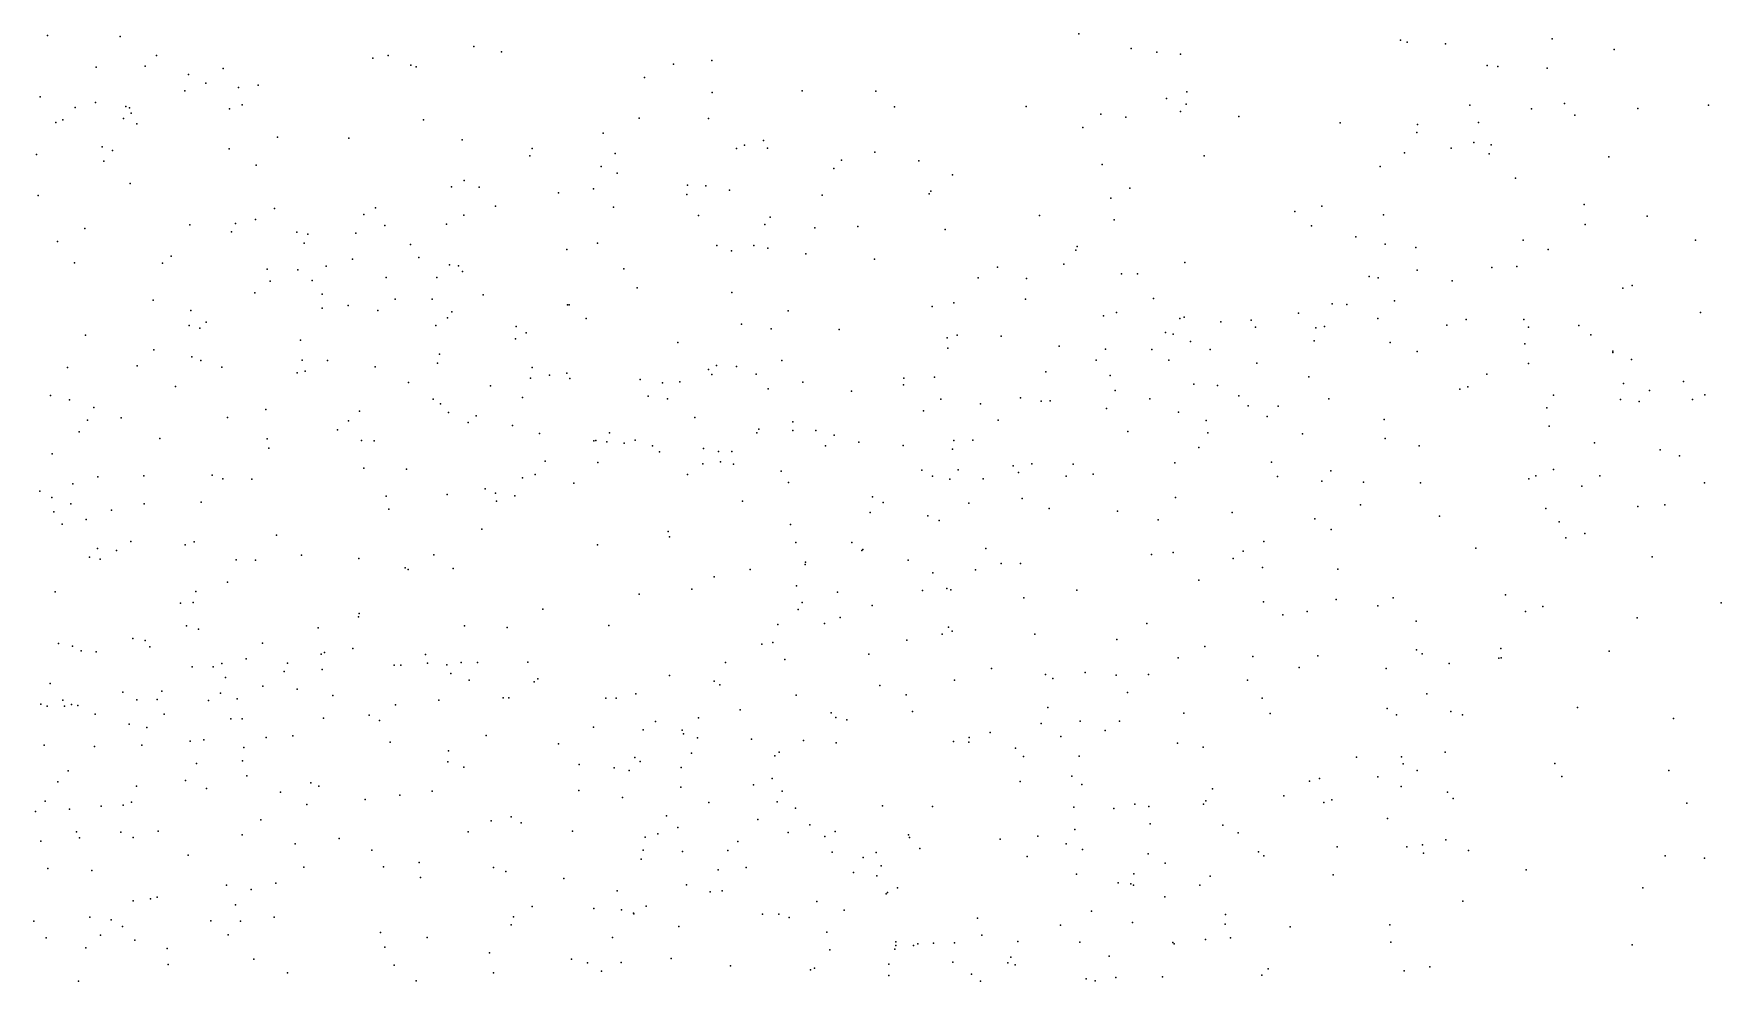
# Model space of a CAD drawing. Header units: metres. Extents: x -23.9 to 23.9, y -28.5 to 28.5.
# Drawn here: x -1.497 to -0.006, y 2.529 to 3.366 of the extents above; entities that cross this region are included whole.
import ezdxf

# ---------------------------------------------------------------- set-up
doc = ezdxf.new("R2010")
doc.units = ezdxf.units.M

msp = doc.modelspace()

# ---------------------------------------------------------------- linework, layer by layer
for p in [(-1.4847, 3.3646, 11.8305), (-1.4204, 3.3638, 25.6558), (-0.5734, 3.3662, 14.6199), (-0.2889, 3.3604, 12.9376), (-0.2831, 3.3587, -17.7263), (-0.2492, 3.3573, 13.1183), (-0.1551, 3.3616, 26.0293), (-1.3882, 3.347, 4.2152), (-1.1973, 3.3446, 11.6147), (-1.1835, 3.3469, 26.78), (-1.1079, 3.3548, 26.7195), (-1.0834, 3.3501, 25.818), (-0.8975, 3.3425, 11.7198), (-0.5271, 3.3532, -13.0005), (-0.5044, 3.35, 14.4984), (-0.4835, 3.3483, 10.1789), (-0.1002, 3.3523, 12.2601), (-1.4416, 3.3366, 15.1309), (-1.3984, 3.3376, 13.2621), (-1.36, 3.3301, 13.356), (-1.3293, 3.3354, 15.0626), (-1.1636, 3.3383, 25.7499), (-1.1589, 3.337, 14.9208), (-0.9571, 3.3276, 26.5351), (-0.9315, 3.3394, 26.0582), (-0.2125, 3.3381, 13.7482), (-0.2031, 3.3373, 13.2207), (-0.1594, 3.3358, 13.5958), (-1.4911, 3.3106, 11.6775), (-1.3633, 3.3158, 13.4963), (-1.3446, 3.3225, 25.6522), (-1.3159, 3.3188, 11.5938), (-1.2984, 3.3209, 26.8486), (-0.8972, 3.3142, 26.1537), (-0.8179, 3.3157, 14.7779), (-0.7527, 3.3155, 11.7186), (-0.4779, 3.3148, 14.1138), (-1.4602, 3.3009, 12.3477), (-1.4423, 3.3056, 13.771), (-1.4155, 3.3019, 11.6075), (-1.4122, 3.3006, 10.9131), (-1.4106, 3.2959, 13.1766), (-1.3237, 3.3, 14.9029), (-1.3127, 3.3033, 14.3642), (-0.7363, 3.3016, 14.7252), (-0.6198, 3.302, 11.7386), (-0.4959, 3.3089, 14.4079), (-0.4833, 3.2976, 13.6786), (-0.4784, 3.3041, 14.3051), (-0.2279, 3.303, 12.8261), (-0.1732, 3.2998, 13.5179), (-0.1442, 3.3047, 12.6985), (-0.0793, 3.3001, 12.428), (-0.0168, 3.303, 13.4397), (-1.4774, 3.2877, 12.4514), (-1.4711, 3.2902, 15.0095), (-1.4176, 3.2913, 26.8929), (-1.4058, 3.2865, 14.9418), (-1.1524, 3.2901, 11.5459), (-0.9619, 3.2916, 14.8072), (-0.9005, 3.2913, 26.4284), (-0.5697, 3.2833, 14.5388), (-0.5539, 3.295, 24.478), (-0.5318, 3.2925, 8.4439), (-0.4318, 3.2931, 13.9777), (-0.3424, 3.2876, 13.8736), (-0.2739, 3.2861, -18.9877), (-0.2201, 3.2878, 13.6808), (-0.135, 3.2943, 12.1369), (-1.4364, 3.2662, 25.6148), (-1.2813, 3.2748, 11.5237), (-1.2183, 3.2739, 26.8351), (-1.1181, 3.2726, 14.8013), (-0.9935, 3.2784, 11.5896), (-0.8686, 3.2678, 26.2615), (-0.852, 3.2718, 23.7783), (-0.2745, 3.279, 5.2473), (-0.2243, 3.2701, 11.9854), (-0.2088, 3.2681, 13.3339), (-1.4943, 3.2594, 13.8703), (-1.4348, 3.2536, 13.0555), (-1.4273, 3.2629, 14.7362), (-1.3242, 3.2644, 13.6678), (-1.0584, 3.2582, 5.4504), (-1.0565, 3.2649, 23.8487), (-0.9831, 3.2603, 23.9623), (-0.8759, 3.2648, 23.9548), (-0.8484, 3.2652, 11.6785), (-0.7829, 3.2546, 23.9514), (-0.7536, 3.2617, 23.8444), (-0.7148, 3.2538, 8.8367), (-0.4626, 3.2584, 11.7865), (-0.2854, 3.261, -20.9449), (-0.2442, 3.265, 13.2444), (-0.2108, 3.26, 13.5858), (-0.105, 3.2574, 12.6039), (-1.3004, 3.2501, 13.3304), (-1.1164, 3.2366, 23.9315), (-0.9953, 3.249, 23.6479), (-0.9813, 3.2431, 25.8879), (-0.7897, 3.2471, 23.6561), (-0.685, 3.2416, 14.6268), (-0.5528, 3.2508, 14.4468), (-0.307, 3.2489, 13.1451), (-0.1875, 3.2385, 12.7818), (-1.4929, 3.2232, 11.5436), (-1.4116, 3.2339, 11.5092), (-1.1275, 3.2308, 23.7014), (-1.1032, 3.2305, 25.7466), (-1.0332, 3.2256, 11.4929), (-1.0022, 3.2293, 26.669), (-0.9196, 3.2241, 11.5589), (-0.919, 3.2324, 25.9818), (-0.903, 3.2318, 23.5753), (-0.8819, 3.228, 24.0762), (-0.8, 3.2237, 26.375), (-0.7056, 3.2249, 23.9889), (-0.7042, 3.227, 23.6659), (-0.5282, 3.2299, 14.0419), (-1.2842, 3.2119, 13.5424), (-1.2052, 3.2065, 23.918), (-1.1948, 3.2125, 23.7486), (-1.0887, 3.2138, 24.0524), (-0.9844, 3.213, 23.5425), (-0.545, 3.2208, 14.3623), (-0.3824, 3.2091, 12.9889), (-0.3586, 3.2139, 11.8486), (-0.3042, 3.2063, 13.7378), (-0.1266, 3.2152, 12.6792), (-1.4516, 3.194, 26.9306), (-1.359, 3.1974, 13.0232), (-1.3222, 3.1913, 14.6789), (-1.3186, 3.1986, 26.9019), (-1.3009, 3.2021, 13.0926), (-1.1866, 3.1969, 24.0021), (-1.1321, 3.198, 23.5941), (-1.1168, 3.206, -19.2638), (-0.9094, 3.2055, 26.5391), (-0.8509, 3.1977, 26.3217), (-0.8461, 3.204, 23.5173), (-0.8065, 3.1947, 11.63), (-0.7686, 3.1958, 24.1282), (-0.6913, 3.1932, 23.5853), (-0.6079, 3.2057, 23.7649), (-0.5422, 3.2019, 14.2535), (-0.3677, 3.1964, 13.8075), (-0.126, 3.1976, 12.1302), (-0.0711, 3.205, 12.3629), (-1.4757, 3.1825, 12.9161), (-1.2644, 3.1908, -16.1254), (-1.2579, 3.1813, 13.712), (-1.2546, 3.1892, 13.6196), (-1.2122, 3.1901, 14.7279), (-1.1639, 3.1799, 25.6879), (-0.9985, 3.1812, 14.7308), (-0.8931, 3.179, 14.7069), (-0.8605, 3.179, 26.4164), (-0.848, 3.1766, 26.1993), (-0.5747, 3.1783, 11.739), (-0.3284, 3.1868, 13.2049), (-0.3026, 3.1803, 8.0887), (-0.2754, 3.1772, 13.5909), (-0.1805, 3.1839, 12.0356), (-0.0284, 3.1839, 23.8061), (-1.4608, 3.1638, 14.5112), (-1.383, 3.1634, 13.8673), (-1.3754, 3.1697, 12.8877), (-1.2152, 3.1669, 23.6008), (-1.1564, 3.1685, 26.1197), (-1.1293, 3.1621, 9.0615), (-1.0258, 3.1757, 24.164), (-0.8801, 3.1745, 24.182), (-0.8146, 3.1716, 14.6552), (-0.7539, 3.167, 23.484), (-0.5864, 3.1625, 13.928), (-0.5759, 3.175, 23.9537), (-0.4796, 3.1642, 11.7734), (-0.1585, 3.1755, -2.82), (-1.2906, 3.1583, 23.8773), (-1.2878, 3.1475, 25.6215), (-1.2633, 3.1575, 11.4064), (-1.2509, 3.1481, 24.0337), (-1.2383, 3.1608, 13.4069), (-1.1854, 3.1508, 24.1161), (-1.1406, 3.1509, 13.1758), (-1.1216, 3.1611, 23.504), (-1.1179, 3.1561, 14.7078), (-0.9753, 3.1585, 11.4614), (-0.6621, 3.1505, 23.5139), (-0.6452, 3.1599, 24.0977), (-0.6194, 3.1499, 14.0712), (-0.5357, 3.1542, 4.3531), (-0.5213, 3.1541, 23.8124), (-0.3166, 3.1518, 13.3031), (-0.3087, 3.1506, 12.9257), (-0.2744, 3.1572, 11.9197), (-0.2433, 3.148, 13.0767), (-0.2084, 3.1596, 12.8126), (-0.1861, 3.1604, -4.4124), (-1.3013, 3.1374, 23.6784), (-1.2419, 3.136, 12.9825), (-1.1775, 3.1318, 13.6414), (-1.1448, 3.1318, 13.7768), (-1.0998, 3.1354, 25.7262), (-0.9635, 3.1417, 26.6443), (-0.88, 3.1375, 23.4126), (-0.6204, 3.1317, 14.1721), (-0.5072, 3.1324, 13.8392), (-0.0925, 3.1413, 12.5699), (-0.0842, 3.1439, 12.2916), (-1.3914, 3.1307, 14.5464), (-1.3581, 3.1218, 11.3953), (-1.242, 3.1236, 26.8841), (-1.2189, 3.126, 13.8161), (-1.1927, 3.1217, 14.6504), (-1.1273, 3.1206, 24.1983), (-1.0252, 3.1267, 23.4136), (-1.0237, 3.1268, 25.7907), (-0.8301, 3.1215, 11.5332), (-0.7029, 3.1251, 14.4778), (-0.6836, 3.1284, 13.9247), (-0.5516, 3.1171, 23.5797), (-0.5401, 3.12, 15.0887), (-0.3791, 3.1192, 12.9703), (-0.3495, 3.1276, 13.6392), (-0.3365, 3.1271, 11.8717), (-0.2944, 3.1301, -10.7293), (-0.0239, 3.1198, 25.52), (-1.3595, 3.1083, 26.9274), (-1.35, 3.106, 23.9509), (-1.3443, 3.1114, -14.7772), (-1.1416, 3.1085, 13.054), (-1.1313, 3.1152, 13.2647), (-1.0704, 3.1076, 14.6559), (-1.0617, 3.1019, 11.3848), (-1.0087, 3.1146, -11.5772), (-0.8714, 3.1096, 26.4704), (-0.8452, 3.1055, 26.3655), (-0.7852, 3.105, 24.2618), (-0.4967, 3.1023, 24.0103), (-0.4839, 3.1146, 23.9266), (-0.4801, 3.1158, 23.7476), (-0.4478, 3.1117, -10.6985), (-0.4211, 3.1131, -10.779), (-0.4171, 3.1069, -10.6261), (-0.364, 3.1064, -10.8881), (-0.3563, 3.1074, 13.3841), (-0.309, 3.1147, -10.5858), (-0.2481, 3.1088, -3.5949), (-0.2309, 3.1137, -10.648), (-0.1801, 3.1137, -10.6976), (-0.1758, 3.1068, -10.8229), (-0.1315, 3.1085, 12.6696), (-1.4512, 3.1, 14.1039), (-1.3906, 3.087, 23.8455), (-1.261, 3.0956, 25.7255), (-1.071, 3.0966, 24.2655), (-0.9277, 3.0935, 11.4348), (-0.6895, 3.0975, 23.4231), (-0.6891, 3.0884, 14.3267), (-0.6809, 3.0998, 14.1013), (-0.642, 3.0989, 24.1942), (-0.5908, 3.0903, 13.8286), (-0.5498, 3.0875, 24.0718), (-0.5088, 3.0871, -10.6526), (-0.49, 3.1007, 23.645), (-0.4746, 3.0943, 13.1453), (-0.4572, 3.0871, -10.912), (-0.3653, 3.0949, 13.5169), (-0.2983, 3.0934, -10.9426), (-0.1791, 3.0922, -10.5571), (-0.1207, 3.1003, -10.7595), (-1.4055, 3.0727, 14.3888), (-1.3571, 3.0806, 25.5893), (-1.3492, 3.0774, 12.7777), (-1.2595, 3.0777, 15.682), (-1.2373, 3.0774, 12.9205), (-1.14, 3.075, 14.5946), (-1.1383, 3.0832, 13.5272), (-0.8936, 3.0732, 26.5454), (-0.8757, 3.0721, 24.3136), (-0.8358, 3.0774, 26.2079), (-0.558, 3.0778, -10.7219), (-0.4938, 3.0777, -10.5627), (-0.4161, 3.0751, 13.3198), (-0.2744, 3.0853, -10.5065), (-0.1759, 3.0749, -10.9545), (-0.1015, 3.0856, -10.8293), (-0.1013, 3.0846, -10.6271), (-0.0849, 3.0785, 12.4635), (-1.4671, 3.0713, 26.9462), (-1.3305, 3.0717, 13.9803), (-1.2641, 3.0665, 14.5393), (-1.2571, 3.0681, 25.623), (-1.1951, 3.0718, 23.4227), (-1.1655, 3.058, 24.2609), (-1.0578, 3.0619, 26.7719), (-1.0563, 3.0714, 13.6944), (-1.041, 3.0646, 13.8634), (-1.0256, 3.0662, 23.3392), (-1.0232, 3.0616, 13.0926), (-0.9609, 3.0607, 25.8616), (-0.9411, 3.0579, 13.8241), (-0.9258, 3.0585, 23.3168), (-0.9005, 3.0696, 25.954), (-0.8977, 3.0652, 14.5553), (-0.8584, 3.0655, 26.0713), (-0.8172, 3.0583, 25.1663), (-0.7279, 3.062, 23.3558), (-0.7007, 3.0627, 10.4487), (-0.6024, 3.0675, -4.2436), (-0.5457, 3.0641, 11.7518), (-0.3699, 3.063, -11.0094), (-0.2127, 3.0654, 12.7259), (-0.0921, 3.0573, 12.3087), (-0.0389, 3.0589, 14.7552), (-1.4819, 3.0465, 11.3902), (-1.4652, 3.0428, 13.3896), (-1.3716, 3.0544, 14.0646), (-1.1437, 3.0434, 25.6825), (-1.0932, 3.055, 13.3959), (-1.0648, 3.0448, 13.6132), (-0.9539, 3.046, 13.7346), (-0.9368, 3.0435, 13.1991), (-0.8477, 3.0526, 13.8043), (-0.7742, 3.0504, 14.0588), (-0.7282, 3.056, 14.1755), (-0.6953, 3.0434, 13.7927), (-0.6249, 3.0444, -10.7944), (-0.5411, 3.051, 23.4757), (-0.5105, 3.0436, 13.274), (-0.4716, 3.0566, -10.983), (-0.4507, 3.0553, 13.0109), (-0.4319, 3.0464, 13.441), (-0.3524, 3.0436, 11.8731), (-0.2367, 3.0522, -11.0378), (-0.2294, 3.0541, -10.4332), (-0.1539, 3.047, 12.1024), (-0.0947, 3.043, 5.0571), (-0.0691, 3.0511, 26.1994), (-0.031, 3.0429, -10.9146), (-0.0202, 3.0472, -10.572), (-1.4436, 3.0361, 12.8243), (-1.2917, 3.0343, 11.3298), (-1.2088, 3.0328, 13.964), (-1.1373, 3.0391, 11.3323), (-1.1302, 3.0315, 26.8254), (-1.1058, 3.0286, 24.3182), (-0.7105, 3.0331, 11.5877), (-0.6602, 3.0391, 11.6582), (-0.6065, 3.0416, -10.5752), (-0.5985, 3.0418, -10.8967), (-0.5487, 3.0352, 13.6853), (-0.4853, 3.0317, 24.1378), (-0.4237, 3.0374, -11.0506), (-0.4069, 3.028, 23.9896), (-0.397, 3.037, 23.9033), (-0.1596, 3.0356, 12.7135), (-0.0781, 3.0412, -10.4986), (-1.4568, 3.0145, 23.8091), (-1.4493, 3.0248, 13.2728), (-1.4195, 3.0267, 23.9926), (-1.3256, 3.0271, 5.3162), (-1.2284, 3.0162, 14.4429), (-1.2187, 3.0242, 19.2834), (-1.1129, 3.0228, 23.3199), (-1.0738, 3.02, 13.9546), (-1.0498, 3.0129, 14.4896), (-0.9881, 3.0136, 24.3573), (-0.9127, 3.0271, 13.9836), (-0.8577, 3.0137, 14.3907), (-0.8561, 3.0167, 14.0693), (-0.8261, 3.0234, -14.8863), (-0.8261, 3.0156, 26.3614), (-0.8057, 3.0155, 14.2609), (-0.6445, 3.0248, 13.1501), (-0.5299, 3.0148, 13.5794), (-0.4608, 3.0246, 23.5327), (-0.4593, 3.0135, 11.8103), (-0.3756, 3.0128, -11.0959), (-0.3036, 3.0255, -10.3719), (-0.1578, 3.0195, -10.3936), (-1.3854, 3.0087, 23.5093), (-1.2905, 3.0082, 14.1628), (-1.289, 2.9999, 12.7981), (-1.2073, 3.0067, 26.8743), (-1.196, 3.0066, 23.3439), (-1.0018, 3.0065, 25.8075), (-1.0001, 3.0068, 13.4872), (-0.9904, 3.0055, 14.0179), (-0.9751, 3.0043, 13.4021), (-0.9653, 3.007, 26.6965), (-0.95, 3.002, 13.5989), (-0.905, 2.9997, 11.3929), (-0.7972, 3.0021, 23.2884), (-0.7895, 3.0114, 13.7202), (-0.7676, 3.0054, 13.2343), (-0.7286, 3.0024, 24.3405), (-0.685, 2.9991, -10.6465), (-0.6837, 3.0069, -10.7705), (-0.6671, 3.0071, -10.849), (-0.4673, 3.0007, -10.3741), (-0.3027, 3.0086, -11.1165), (-0.2724, 3.0021, 11.96), (-0.1177, 3.0047, 12.5694), (-0.0596, 2.9987, -11.0451), (-1.4805, 2.9951, 25.5739), (-1.205, 2.9824, 24.3083), (-1.0449, 2.9886, 12.9991), (-0.9984, 2.9874, 10.8493), (-0.9439, 2.9967, 14.4087), (-0.9056, 2.9863, 24.3861), (-0.8917, 2.9971, 26.5996), (-0.8898, 2.9879, 14.2772), (-0.8798, 2.9972, 23.2729), (-0.8784, 2.986, 13.3386), (-0.6312, 2.9843, 13.3653), (-0.6149, 2.9861, 13.5782), (-0.5784, 2.986, 13.4671), (-0.4886, 2.987, -11.0974), (-0.403, 2.9876, 26.4519), (-0.0424, 2.9932, -10.4213), (-1.4623, 2.9685, 23.3305), (-1.4402, 2.9746, 13.142), (-1.3996, 2.9757, 24.1225), (-1.339, 2.9762, 16.447), (-1.3296, 2.9728, 23.3418), (-1.304, 2.9726, 26.907), (-1.1674, 2.9815, 14.1242), (-1.0648, 2.9737, 26.7742), (-1.0537, 2.9769, 14.3883), (-1.0195, 2.9692, 14.1759), (-0.919, 2.9767, 13.473), (-0.8362, 2.9797, 13.5936), (-0.8297, 2.9696, 13.4341), (-0.712, 2.9806, 13.6254), (-0.7026, 2.9752, -10.5754), (-0.6874, 2.9725, 13.5304), (-0.68, 2.981, 23.3127), (-0.6578, 2.9728, -10.4928), (-0.6265, 2.9786, -11.0107), (-0.5844, 2.9753, -10.4062), (-0.5606, 2.9772, 23.38), (-0.3977, 2.9751, -10.3189), (-0.3585, 2.971, 23.6923), (-0.3506, 2.9801, 23.8576), (-0.3216, 2.9699, 12.8863), (-0.2714, 2.9693, -10.298), (-0.1757, 2.9729, -12.6732), (-0.1695, 2.9755, -11.1361), (-0.1539, 2.9811, 12.6468), (-0.1129, 2.9756, 12.3509), (-0.0203, 2.9694, -5.3203), (-1.4915, 2.9621, 23.7252), (-1.4809, 2.9563, 15.9433), (-1.1853, 2.9576, 25.666), (-1.1314, 2.959, 23.2643), (-1.098, 2.964, 14.2584), (-1.0888, 2.9604, 24.3737), (-1.0879, 2.9533, 4.343), (-1.0718, 2.9578, 11.3112), (-0.8705, 2.9533, 13.0776), (-0.7557, 2.9569, -10.696), (-0.6233, 2.9555, 24.3285), (-0.488, 2.9563, -10.3227), (-0.1287, 2.9665, 12.2513), (-1.4791, 2.9439, 23.628), (-1.4641, 2.9507, 13.5952), (-1.428, 2.9451, 13.5188), (-1.3993, 2.9508, 13.378), (-1.349, 2.9522, 24.2098), (-1.183, 2.946, 11.2939), (-0.7577, 2.9431, -10.8531), (-0.7462, 2.952, 11.4912), (-0.7067, 2.9402, -10.9649), (-0.6705, 2.9513, 11.5948), (-0.5995, 2.9468, -11.0881), (-0.539, 2.9444, -11.1278), (-0.4377, 2.9433, 11.8545), (-0.3244, 2.9499, -11.1944), (-0.2546, 2.9398, -11.2002), (-0.1606, 2.9467, -21.5082), (-0.0794, 2.9485, -10.3364), (-0.0554, 2.9499, -11.1115), (-1.4718, 2.9329, 24.0254), (-1.4504, 2.9371, 11.3332), (-1.2824, 2.9231, 25.6257), (-1.1008, 2.9284, 12.9414), (-0.9363, 2.9264, 13.0218), (-0.8281, 2.9326, 26.1606), (-0.6967, 2.9361, 13.0681), (-0.5031, 2.9367, 24.2507), (-0.3647, 2.9375, 24.0413), (-0.3504, 2.9282, -10.252), (-0.1489, 2.9348, -10.2757), (-0.1262, 2.9247, 12.4229), (-1.4406, 2.9113, 26.9311), (-1.4236, 2.9096, 17.1292), (-1.4109, 2.9176, 12.7028), (-1.3629, 2.9146, 11.2956), (-1.3551, 2.9174, 23.153), (-0.9986, 2.9146, 25.8314), (-0.935, 2.9216, 23.2185), (-0.8234, 2.9168, 11.416), (-0.7738, 2.9167, 26.3127), (-0.7649, 2.9095, -10.5289), (-0.7642, 2.9104, 26.4729), (-0.6555, 2.9115, 15.5781), (-0.4281, 2.9091, 24.1928), (-0.4098, 2.9177, -11.2141), (-0.2225, 2.9116, 12.731), (-0.143, 2.9207, 12.5515), (-1.4476, 2.9036, 12.911), (-1.4381, 2.9019, 13.0218), (-1.318, 2.9014, 17.4645), (-1.3009, 2.9011, 12.723), (-1.2603, 2.9055, 23.2143), (-1.2096, 2.9026, 12.8457), (-1.1685, 2.8943, 23.2195), (-1.1433, 2.9058, 26.8189), (-1.1262, 2.8937, 25.7165), (-0.815, 2.8971, 24.4347), (-0.8147, 2.8993, -17.8995), (-0.7242, 2.901, -11.0248), (-0.642, 2.898, -10.3482), (-0.6249, 2.8982, -11.1329), (-0.509, 2.9062, -10.269), (-0.49, 2.9077, -11.2023), (-0.437, 2.9024, 13.5408), (-0.4111, 2.8946, 23.4637), (-0.3444, 2.893, -11.2484), (-0.0666, 2.9039, -11.1805), (-1.3256, 2.8815, 26.9159), (-1.166, 2.8927, 25.3955), (-0.8956, 2.8863, 25.9807), (-0.8636, 2.8927, 26.6611), (-0.8228, 2.8783, -10.635), (-0.7023, 2.8898, -10.3982), (-0.6647, 2.8924, 23.2564), (-0.4672, 2.8834, 5.5759), (-1.478, 2.873, 13.6956), (-1.3559, 2.8637, 24.2795), (-1.3537, 2.8735, 13.377), (-0.9618, 2.8711, 25.8974), (-0.9153, 2.8755, 13.7151), (-0.8177, 2.8636, 8.7467), (-0.7866, 2.8727, 26.6326), (-0.7115, 2.8742, 26.3877), (-0.6899, 2.8759, 11.5292), (-0.6863, 2.8749, -11.097), (-0.622, 2.8678, 10.1467), (-0.5751, 2.8747, -15.6979), (-0.41, 2.8642, 11.9167), (-0.3458, 2.8664, 23.5496), (-0.2955, 2.8678, 23.6886), (-0.1963, 2.8705, 12.6244), (-0.0056, 2.8633, -13.228), (-1.3671, 2.863, 25.6096), (-1.2098, 2.8509, 25.6752), (-1.2093, 2.8538, 26.9295), (-1.0468, 2.8578, 12.9342), (-0.8213, 2.8576, -10.5608), (-0.7842, 2.8504, -10.4644), (-0.7559, 2.8611, 23.2074), (-0.3931, 2.8528, -10.1948), (-0.3714, 2.8556, 12.8616), (-0.3091, 2.8606, -10.1879), (-0.1785, 2.8558, -3.2908), (-0.1632, 2.86, 12.4651), (-0.0799, 2.85, -10.2328), (-1.3617, 2.8431, 13.147), (-1.3512, 2.8402, 13.4552), (-1.2454, 2.8412, 23.0673), (-1.1162, 2.843, 26.2678), (-1.0784, 2.8416, 26.8344), (-0.9886, 2.8434, 26.799), (-0.8392, 2.8442, -10.8797), (-0.7979, 2.8451, 26.7113), (-0.6942, 2.8356, 26.2403), (-0.6884, 2.842, 26.5467), (-0.6851, 2.8383, 24.4218), (-0.6123, 2.8357, -10.2599), (-0.5133, 2.845, 24.3195), (-0.2753, 2.8471, 23.7953), (-1.4748, 2.8273, 25.6089), (-1.4626, 2.8252, 22.9501), (-1.455, 2.821, 12.8868), (-1.4416, 2.82, 12.7297), (-1.4091, 2.8318, 26.9675), (-1.3983, 2.83, 13.0415), (-1.3942, 2.8246, 13.594), (-1.2948, 2.8278, 24.3406), (-1.2399, 2.8194, 24.9954), (-1.2147, 2.8231, 27.2059), (-0.8533, 2.8267, 23.1823), (-0.8437, 2.8282, 11.3824), (-0.7254, 2.8305, -12.8811), (-0.5396, 2.8311, -10.2235), (-0.462, 2.8248, -10.1867), (-0.275, 2.8217, 23.9257), (-0.2005, 2.8231, -11.2881), (-0.1045, 2.8207, 9.7905), (-1.3569, 2.8067, 25.0838), (-1.3382, 2.8068, 27.2333), (-1.3305, 2.8097, 25.0003), (-1.3091, 2.8139, 26.9916), (-1.2727, 2.8102, 25.138), (-1.2429, 2.818, 27.117), (-1.2419, 2.8044, 27.3333), (-1.1784, 2.8084, 25.1684), (-1.1724, 2.8082, 24.9189), (-1.1505, 2.8177, 25.0252), (-1.1488, 2.8101, 23.0917), (-1.1317, 2.8087, 27.0034), (-1.1192, 2.8106, 27.1239), (-1.1048, 2.8107, 9.2354), (-1.0601, 2.811, 25.8011), (-0.8854, 2.8105, 25.9452), (-0.8332, 2.8134, -10.95), (-0.7589, 2.818, -11.0813), (-0.6504, 2.8053, 8.1292), (-0.4855, 2.8148, 11.8938), (-0.4196, 2.8158, -11.2915), (-0.3786, 2.8063, 23.455), (-0.3622, 2.8166, 24.1633), (-0.3017, 2.8052, -11.3152), (-0.27, 2.8182, 12.7095), (-0.2459, 2.8099, 12.1724), (-0.2021, 2.8144, -10.1699), (-0.2002, 2.8149, 12.3106), (-1.4823, 2.792, 24.1522), (-1.3273, 2.7975, 27.3249), (-1.2945, 2.7898, 25.6632), (-1.2756, 2.8026, 22.9932), (-1.1281, 2.8009, 27.3154), (-1.112, 2.7951, 12.84), (-1.0547, 2.7936, 23.1418), (-1.0514, 2.7963, 25.1181), (-0.9351, 2.7992, 23.1598), (-0.8956, 2.7941, 24.4817), (-0.8906, 2.7908, -10.7826), (-0.7491, 2.7904, 24.4631), (-0.6833, 2.795, 26.1613), (-0.6027, 2.7999, 26.4127), (-0.5963, 2.7966, 11.6516), (-0.5677, 2.8017, 12.9333), (-0.5403, 2.7995, 23.2892), (-0.5118, 2.7999, -3.4902), (-0.4242, 2.795, 23.3849), (-1.4906, 2.7739, 9.6525), (-1.4712, 2.7773, 27), (-1.4181, 2.7843, 11.293), (-1.4057, 2.7777, 25.2001), (-1.3878, 2.778, 24.8661), (-1.3836, 2.7853, 12.6492), (-1.3425, 2.7771, 22.918), (-1.3319, 2.7835, 11.2718), (-1.3169, 2.7786, 25.2513), (-1.264, 2.7871, 24.839), (-1.2325, 2.7815, 25.2705), (-1.1389, 2.7773, 24.8218), (-1.082, 2.7795, 25.2362), (-1.0771, 2.7795, 24.471), (-0.9913, 2.7792, 24.4831), (-0.982, 2.7791, 27.1869), (-0.9648, 2.7829, 12.9157), (-0.8232, 2.7819, -10.4385), (-0.726, 2.782, -10.3142), (-0.5304, 2.784, 11.8162), (-0.4112, 2.7792, 11.9883), (-0.2657, 2.783, 23.6848), (-1.4848, 2.7721, -11.8946), (-1.4696, 2.772, 25.0142), (-1.4633, 2.7735, 27.1394), (-1.4579, 2.7727, 27.2298), (-1.4424, 2.7649, 15.582), (-1.3817, 2.765, 25.6422), (-1.3225, 2.7609, 24.7843), (-1.3125, 2.761, 13.2762), (-1.2408, 2.7615, 24.7586), (-1.2005, 2.7642, 27.4502), (-1.1914, 2.7595, 11.2592), (-1.177, 2.7732, 24.4339), (-0.9093, 2.7617, 18.555), (-0.8727, 2.7689, -10.5346), (-0.7922, 2.7662, 25.9791), (-0.7881, 2.762, 26.8228), (-0.7782, 2.76, 12.9409), (-0.7204, 2.7674, -11.1703), (-0.6008, 2.7708, -11.2578), (-0.5374, 2.7588, 24.3731), (-0.4804, 2.7659, -10.153), (-0.4042, 2.7657, -10.1357), (-0.3009, 2.7701, 23.5644), (-0.2927, 2.7645, 24.0658), (-0.2447, 2.7672, 23.8294), (-0.2342, 2.7644, 4.5235), (-0.1326, 2.7709, -11.3095), (-0.0477, 2.7613, -11.2814), (-1.4126, 2.7563, 13.6729), (-1.3968, 2.7531, 12.9835), (-1.2913, 2.7445, 27.4831), (-1.268, 2.7459, 12.6667), (-1.0971, 2.746, 24.7482), (-1.0023, 2.7534, 24.8429), (-0.9582, 2.7511, 27.3343), (-0.9474, 2.7586, 25.1259), (-0.9239, 2.7509, 24.9625), (-0.9225, 2.7475, -10.7063), (-0.9104, 2.7442, 27.2617), (-0.6701, 2.7443, 12.919), (-0.6515, 2.7487, 23.2046), (-0.6067, 2.7567, 26.2039), (-0.5891, 2.7454, 26.6056), (-0.5722, 2.7587, 26.4852), (-0.5501, 2.7505, -10.1707), (-1.4876, 2.7377, -18.2608), (-1.4432, 2.7365, 22.8534), (-1.4012, 2.7377, 27.4471), (-1.3587, 2.741, 25.3423), (-1.3464, 2.7424, 24.3399), (-1.3112, 2.7356, 13.4214), (-1.1819, 2.7403, 22.9786), (-1.1302, 2.7327, 25.7766), (-1.033, 2.7387, 27.4433), (-0.9157, 2.7305, 24.8685), (-0.8626, 2.7428, -10.999), (-0.8381, 2.7315, 26.9243), (-0.8167, 2.7416, -11.0795), (-0.7877, 2.7397, 11.4087), (-0.6841, 2.7407, 26.7587), (-0.6704, 2.7402, 11.5286), (-0.6293, 2.735, 26.1182), (-0.4861, 2.7394, 12.8476), (-0.4635, 2.7358, 24.3296), (-0.2496, 2.7315, 23.9636), (-1.4663, 2.715, 19.5754), (-1.3531, 2.7215, 13.0619), (-1.3122, 2.7238, 13.1983), (-1.131, 2.7228, 9.6242), (-1.1167, 2.7183, 25.3849), (-1.0149, 2.7205, 25.8465), (-0.984, 2.7176, 24.7687), (-0.9707, 2.7152, 25.3072), (-0.9655, 2.7267, 23.1283), (-0.9609, 2.7233, 11.3098), (-0.9248, 2.7179, 12.8798), (-0.8419, 2.7282, 24.4973), (-0.6223, 2.7277, -10.1919), (-0.573, 2.7278, 12.8786), (-0.3278, 2.7271, 12.1473), (-0.2883, 2.7274, -10.1041), (-0.2867, 2.7211, 12.2391), (-0.2742, 2.7152, 12.3326), (-0.1527, 2.7214, -2.6891), (-0.0518, 2.7152, -21.0546), (-1.4756, 2.7052, 13.7789), (-1.4061, 2.7015, 12.6845), (-1.3628, 2.7064, 27.5241), (-1.3441, 2.6994, 13.5603), (-1.3084, 2.7105, 25.6986), (-1.252, 2.7043, 24.4315), (-1.245, 2.7013, 5.4029), (-0.9251, 2.7005, 27.4289), (-0.8609, 2.7025, -10.4226), (-0.8444, 2.7082, 27.1466), (-0.625, 2.7055, -11.2797), (-0.5794, 2.7101, 4.3073), (-0.5707, 2.7029, 23.2382), (-0.3694, 2.7058, 24.2254), (-0.3606, 2.7081, 12.6786), (-0.309, 2.7096, 24.1382), (-0.2885, 2.7011, 12.482), (-0.1465, 2.7098, -11.3481), (-1.4868, 2.688, 25.3496), (-1.4178, 2.6847, 12.9352), (-1.4104, 2.6871, 5.0433), (-1.2789, 2.696, 25.4254), (-1.2554, 2.6851, 11.2644), (-1.204, 2.6897, 25.7424), (-1.1733, 2.6933, 24.4989), (-1.1448, 2.6971, 27.5525), (-1.015, 2.6974, 12.8192), (-0.9765, 2.6914, 24.5234), (-0.9002, 2.6869, 25.8795), (-0.8399, 2.6875, 27.0191), (-0.8354, 2.6969, 24.9813), (-0.5239, 2.6856, -10.1304), (-0.4631, 2.6856, 23.9632), (-0.4611, 2.6885, -11.3561), (-0.4551, 2.699, 12.7736), (-0.392, 2.6928, 23.3872), (-0.3567, 2.687, -10.0941), (-0.3496, 2.6893, -11.3703), (-0.2476, 2.6961, -11.3665), (-0.2426, 2.6905, 23.7036), (-0.036, 2.6864, -11.3135), (-1.4952, 2.679, 24.7259), (-1.4651, 2.6811, 27.5032), (-1.4372, 2.6838, 12.8122), (-1.296, 2.6717, 13.3507), (-1.0927, 2.6707, 22.9981), (-1.075, 2.6743, 11.2776), (-0.9377, 2.6753, -10.6048), (-0.857, 2.672, 25.2592), (-0.8236, 2.6819, 27.2801), (-0.7469, 2.684, 24.4917), (-0.7027, 2.6835, 25.9889), (-0.5777, 2.6828, 26.6874), (-0.5423, 2.6816, 26.2154), (-0.5113, 2.6833, 26.3555), (-0.3004, 2.6729, 23.5155), (-1.459, 2.6611, 11.3115), (-1.4564, 2.6558, 25.6989), (-1.4199, 2.6608, 24.6559), (-1.4089, 2.656, 25.5953), (-1.3868, 2.6617, -15.9965), (-1.3127, 2.6585, 22.8331), (-1.2268, 2.655, 27.6262), (-1.1128, 2.6609, 12.7771), (-1.066, 2.6691, 24.5524), (-1.0206, 2.6616, 25.4292), (-0.9565, 2.6562, -10.7572), (-0.9452, 2.6594, -10.8443), (-0.9276, 2.6648, 24.7112), (-0.8302, 2.6605, 23.1454), (-0.8109, 2.6673, 25.9032), (-0.7976, 2.6568, 25.1947), (-0.7886, 2.6614, 12.8395), (-0.7238, 2.6583, 18.8841), (-0.7228, 2.6559, -10.2339), (-0.6429, 2.6545, 6.0079), (-0.6095, 2.6573, 26.7676), (-0.5769, 2.6631, 24.4195), (-0.5103, 2.668, 26.534), (-0.4459, 2.667, 23.3235), (-0.4326, 2.6601, 12.1242), (-1.4905, 2.6528, 24.189), (-1.3602, 2.6405, 25.4877), (-1.2657, 2.6505, 24.5901), (-1.1979, 2.6448, 17.2436), (-0.9582, 2.6449, -10.6873), (-0.9235, 2.6435, -10.9476), (-0.8834, 2.6444, 11.356), (-0.8745, 2.6525, -18.603), (-0.7912, 2.6432, 27.3481), (-0.7525, 2.6429, 25.0252), (-0.7139, 2.6463, 26.8976), (-0.5845, 2.6503, 11.6981), (-0.57, 2.6455, -11.3314), (-0.512, 2.6415, 12.7282), (-0.4146, 2.6433, 12.6175), (-0.4099, 2.6399, 12.2124), (-0.3451, 2.6477, 12.4205), (-0.2834, 2.6478, -10.0767), (-0.2695, 2.6494, 24.0558), (-0.2688, 2.6422, 23.5917), (-0.2491, 2.654, -21.9293), (-0.2289, 2.6444, 23.7784), (-0.0552, 2.6398, -10.1239), (-1.4843, 2.6287, 25.5429), (-1.4454, 2.6268, 25.4592), (-1.2581, 2.6299, 12.714), (-1.1876, 2.6301, 25.5178), (-1.1561, 2.6339, 11.273), (-1.0904, 2.6296, 27.6353), (-1.0796, 2.6259, 19.5496), (-0.96, 2.6369, 12.7776), (-0.8919, 2.6274, 27.5221), (-0.8673, 2.6296, 24.5418), (-0.7723, 2.6252, -11.2047), (-0.764, 2.6383, 27.0526), (-0.7481, 2.631, 27.2408), (-0.6188, 2.6391, 23.201), (-0.4969, 2.6334, 24.3681), (-0.1779, 2.6273, -11.3826), (-0.0203, 2.6379, 25.556), (-1.3264, 2.6139, 13.1014), (-1.3047, 2.6101, 11.2785), (-1.2828, 2.6156, 25.5272), (-1.1551, 2.6207, 25.7747), (-1.0283, 2.6197, 25.7964), (-0.9201, 2.6143, 25.8199), (-0.7518, 2.622, 11.4539), (-0.7335, 2.6115, 25.1424), (-0.5754, 2.6236, -10.1262), (-0.5384, 2.616, 11.8643), (-0.5273, 2.615, 11.99), (-0.5251, 2.614, 26.1417), (-0.5247, 2.6239, 23.2589), (-0.4664, 2.6138, 26.3313), (-0.4571, 2.6219, -10.083), (-0.3485, 2.623, 24.2128), (-0.0748, 2.6115, -11.3575), (-1.4089, 2.6002, 24.5387), (-1.3936, 2.6019, 27.6487), (-1.3877, 2.6033, 11.293), (-1.3186, 2.5966, 13.522), (-1.0565, 2.5951, 25.5308), (-0.9812, 2.6089, 23.0757), (-0.9556, 2.5952, 11.3269), (-0.899, 2.6081, -11.0425), (-0.8885, 2.6089, 24.6549), (-0.8047, 2.5994, 27.4704), (-0.7435, 2.6061, 23.1533), (-0.7425, 2.6075, -4.3899), (-0.4974, 2.6036, -11.3734), (-0.234, 2.5999, 23.6885), (-1.4968, 2.5822, 13.8165), (-1.4473, 2.5856, 12.8734), (-1.4283, 2.5832, 24.3084), (-1.3402, 2.5824, 22.7702), (-1.3141, 2.5822, 27.6855), (-1.2843, 2.5857, 13.3115), (-1.0729, 2.5859, 4.4096), (-1.002, 2.5933, 12.7146), (-0.9775, 2.592, 25.4985), (-0.9667, 2.5893, -10.8727), (-0.9665, 2.5887, -10.5884), (-0.8528, 2.5884, -10.3444), (-0.8384, 2.5882, -11.1407), (-0.8294, 2.5854, 11.4028), (-0.7808, 2.5918, -10.2531), (-0.6627, 2.5848, 13.6507), (-0.5622, 2.5908, 9.8419), (-0.5258, 2.581, 26.7269), (-0.4437, 2.588, 26.441), (-1.4859, 2.5674, 27.6371), (-1.4378, 2.5698, 16.8639), (-1.4185, 2.5775, -20.4619), (-1.4075, 2.5652, 24.3952), (-1.3249, 2.5699, 25.7502), (-1.1903, 2.5721, 17.6576), (-1.1492, 2.5678, 25.5221), (-1.075, 2.5788, 22.9277), (-0.9855, 2.5678, -11.7624), (-0.9268, 2.5773, -10.4669), (-0.7961, 2.5723, 25.8465), (-0.6589, 2.5698, -10.1576), (-0.5894, 2.5785, 24.6118), (-0.4614, 2.5659, 26.5925), (-0.4439, 2.5793, 12.4119), (-0.4392, 2.5675, -11.3979), (-0.3864, 2.5772, 24.2724), (-0.2984, 2.5788, -10.053), (-1.4509, 2.5584, 25.7768), (-1.379, 2.5578, 25.5594), (-1.1867, 2.5591, 22.8326), (-1.0942, 2.5542, 12.7624), (-0.7932, 2.5568, 24.6796), (-0.7358, 2.5573, -10.2095), (-0.735, 2.5638, 24.8106), (-0.7349, 2.5606, 27.4101), (-0.7193, 2.5607, 25.2434), (-0.7156, 2.5622, 24.513), (-0.7016, 2.5626, 25.8997), (-0.6833, 2.5628, 27.1332), (-0.6335, 2.5502, -11.3272), (-0.6273, 2.5641, 15.7634), (-0.5723, 2.5636, 26.8006), (-0.5464, 2.5513, 12.5347), (-0.4902, 2.5631, 12.333), (-0.489, 2.562, 12.2293), (-0.2977, 2.5635, 24.1402), (-0.0843, 2.5612, -10.091), (-1.3781, 2.5439, 12.9221), (-1.3023, 2.5486, 13.1884), (-1.2726, 2.5364, 12.9243), (-1.1782, 2.5431, 12.7957), (-1.0905, 2.5363, 9.9062), (-1.0215, 2.5484, 27.6827), (-1.0074, 2.5454, 15.8196), (-0.9951, 2.5379, 23.0088), (-0.9777, 2.5457, 5.9804), (-0.9334, 2.549, 27.6432), (-0.8812, 2.5427, -11.0893), (-0.8105, 2.5391, -11.1903), (-0.807, 2.5407, 25.4073), (-0.7411, 2.5441, -11.253), (-0.6847, 2.5458, 24.9116), (-0.668, 2.5354, 27.2385), (-0.6361, 2.5452, 23.1938), (-0.6296, 2.5436, -5.349), (-0.4059, 2.5401, -10.0596), (-0.2858, 2.5383, 23.5421), (-0.263, 2.5416, 6.0504), (-1.4572, 2.5292, 25.5466), (-1.1588, 2.5293, 11.2984), (-0.7413, 2.5342, 25.3371), (-0.6602, 2.529, 24.9987), (-0.5668, 2.531, 12.2732), (-0.5589, 2.5295, 11.9636), (-0.5405, 2.5322, 12.1472), (-0.4994, 2.5329, 26.1059), (-0.4116, 2.5345, 23.354)]:
    msp.add_point(p)

doc.saveas('drawing.dxf')
